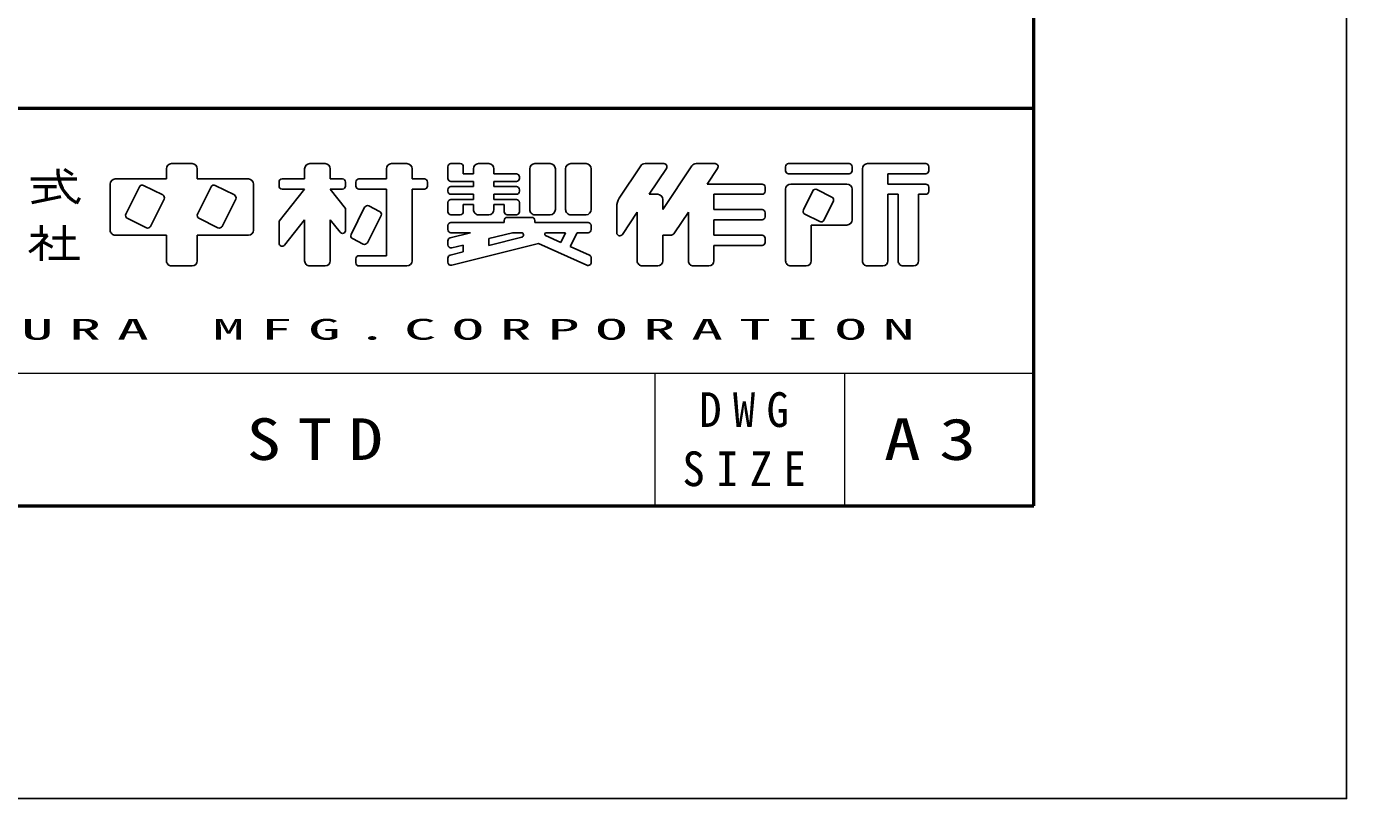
# Model space of a CAD drawing. Units: millimetres on the paper, enlarged 50 times. Extents: x -20075 to 825, y -773 to 14073.
# Drawn here: x -2658 to 825, y -773 to 1265 of the extents above; entities that cross this region are included whole.
import ezdxf

# ---------------------------------------------------------------- set-up
doc = ezdxf.new("R2010")
doc.units = ezdxf.units.MM
doc.header["$LTSCALE"] = 50
doc.layers.add('A3図枠', color=7, linetype='Continuous', lineweight=25)
doc.layers.add('線', color=2, linetype='Continuous', lineweight=25)
doc.layers.add('図面プロファイル', color=7, linetype='Continuous')
doc.styles.add('ＭＳ ゴシック', font='')
doc.styles.get('ＭＳ ゴシック').set_extended_font_data('MS Gothic')

msp = doc.modelspace()

# ---------------------------------------------------------------- linework, layer by layer
at = {"layer": 'A3図枠', "lineweight": 50}
for p, q in [((0, 0), (0, 13350)), ((-19250, 1050), (0, 1050)), ((-2535.93, 873.35), (-2557.98, 888.05)), ((-2646.55, 862.67), (-2525.05, 862.67)), ((-2639.8, 842.42), (-2579.05, 842.42)), ((-2606.05, 842.42), (-2606.05, 808.67)), ((-2644.43, 800.99), (-2567.67, 816.34)), ((-2619.55, 741.17), (-2619.55, 714.17)), ((-2558.8, 741.17), (-2558.8, 653.42)), ((-2646.55, 714.17), (-2602.56, 714.17)), ((-2617.02, 698.02), (-2589.81, 682.31)), ((-2589.17, 707.42), (-2528.42, 707.42)), ((-2619.55, 695.5), (-2619.55, 646.67)), ((-2599.3, 653.42), (-2518.3, 653.42)), ((-19250, 0), (0, 0))]:
    msp.add_line(p, q, dxfattribs=at)
at = {"layer": 'A3図枠'}
for p, q in [((-2288.8, 889.67), (-2288.8, 862.67)), ((-2275.3, 903.17), (-2221.3, 903.17)), ((-2207.8, 889.67), (-2207.8, 862.67)), ((-1924.3, 889.67), (-1924.3, 862.67)), ((-1910.8, 903.17), (-1870.3, 903.17)), ((-1856.8, 889.67), (-1856.8, 862.67)), ((-1708.3, 889.67), (-1708.3, 862.67)), ((-1694.8, 903.17), (-1654.3, 903.17)), ((-1640.8, 889.67), (-1640.8, 862.67)), ((-1546.3, 895.07), (-1546.3, 864.02)), ((-1538.2, 903.17), (-1513.9, 903.17)), ((-1505.8, 895.07), (-1505.8, 876.17)), ((-1505.8, 876.17), (-1478.8, 876.17)), ((-1478.8, 889.67), (-1478.8, 876.17)), ((-1438.3, 903.17), (-1465.3, 903.17)), ((-1424.8, 889.67), (-1424.8, 876.17)), ((-1424.8, 876.17), (-1365.4, 876.17)), ((-1330.3, 889.67), (-1330.3, 781.67)), ((-1316.8, 903.17), (-1276.3, 903.17)), ((-1262.8, 889.67), (-1262.8, 781.67)), ((-1235.8, 889.67), (-1235.8, 781.67)), ((-1222.3, 903.17), (-1181.8, 903.17)), ((-1168.3, 889.67), (-1168.3, 781.67)), ((-1094, 812.12), (-1037.31, 897.15)), ((-1026.07, 903.17), (-976.43, 903.17)), ((-1015.3, 822.17), (-969.69, 890.57)), ((-979.3, 781.67), (-902.31, 897.15)), ((-891.07, 903.17), (-841.43, 903.17)), ((-862.3, 849.17), (-834.69, 890.57)), ((-655.3, 895.07), (-655.3, 884.27)), ((-647.2, 903.17), (-487.9, 903.17)), ((-647.2, 876.17), (-487.9, 876.17)), ((-479.8, 895.07), (-479.8, 884.27)), ((-452.8, 889.67), (-452.8, 646.67)), ((-439.3, 903.17), (-285.4, 903.17)), ((-385.3, 876.17), (-385.3, 849.17)), ((-385.3, 876.17), (-285.4, 876.17)), ((-277.3, 895.07), (-277.3, 884.27)), ((-2437.3, 849.17), (-2437.3, 727.67)), ((-2423.8, 862.67), (-2288.8, 862.67)), ((-2359.92, 841.92), (-2395.88, 770.01)), ((-2298.74, 820.39), (-2349.05, 845.54)), ((-2207.8, 862.67), (-2072.8, 862.67)), ((-2170.92, 841.92), (-2206.88, 770.01)), ((-2109.74, 820.39), (-2160.05, 845.54)), ((-2059.3, 849.17), (-2059.3, 727.67)), ((-1991.8, 854.57), (-1991.8, 843.77)), ((-1983.7, 862.67), (-1924.3, 862.67)), ((-1856.8, 862.67), (-1824.4, 862.67)), ((-1816.3, 854.57), (-1816.3, 843.77)), ((-1789.3, 854.57), (-1789.3, 843.77)), ((-1781.2, 862.67), (-1708.3, 862.67)), ((-1640.8, 862.67), (-1608.4, 862.67)), ((-1600.3, 854.57), (-1600.3, 843.77)), ((-1538.2, 855.92), (-1478.8, 855.92)), ((-1538.2, 842.42), (-1478.8, 842.42)), ((-1478.8, 855.92), (-1478.8, 842.42)), ((-1424.8, 855.92), (-1365.4, 855.92)), ((-1424.8, 855.92), (-1424.8, 842.42)), ((-1424.8, 842.42), (-1365.4, 842.42)), ((-1357.3, 868.07), (-1357.3, 864.02)), ((-862.3, 849.17), (-717.4, 849.17)), ((-709.3, 841.07), (-709.3, 830.27)), ((-641.8, 849.17), (-493.3, 849.17)), ((-385.3, 849.17), (-285.4, 849.17)), ((-277.3, 841.07), (-277.3, 830.27)), ((-2331.08, 737.61), (-2295.12, 809.52)), ((-2142.08, 737.61), (-2106.12, 809.52)), ((-1924.3, 835.67), (-1991.8, 751.29)), ((-1983.7, 835.67), (-1924.3, 835.67)), ((-1856.8, 835.67), (-1816.3, 785.04)), ((-1856.8, 835.67), (-1824.4, 835.67)), ((-1781.2, 835.67), (-1708.3, 835.67)), ((-1708.3, 835.67), (-1708.3, 660.17)), ((-1640.8, 835.67), (-1640.8, 646.67)), ((-1640.8, 835.67), (-1608.4, 835.67)), ((-1546.3, 834.32), (-1546.3, 830.27)), ((-1538.2, 822.17), (-1478.8, 822.17)), ((-1538.2, 808.67), (-1478.8, 808.67)), ((-1478.8, 822.17), (-1478.8, 808.67)), ((-1424.8, 822.17), (-1365.4, 822.17)), ((-1424.8, 822.17), (-1424.8, 808.67)), ((-1424.8, 808.67), (-1365.4, 808.67)), ((-1357.3, 834.32), (-1357.3, 830.27)), ((-1015.3, 822.17), (-992.8, 822.17)), ((-979.3, 808.67), (-979.3, 781.67)), ((-844.3, 822.17), (-717.4, 822.17)), ((-844.3, 822.17), (-844.3, 781.67)), ((-655.3, 835.67), (-655.3, 646.67)), ((-583.32, 831.12), (-608.48, 780.81)), ((-572.45, 834.74), (-532.94, 814.99)), ((-529.32, 804.12), (-554.48, 753.81)), ((-479.8, 835.67), (-479.8, 754.67)), ((-385.3, 822.17), (-358.3, 822.17)), ((-385.3, 822.17), (-385.3, 646.67)), ((-358.3, 822.17), (-358.3, 646.67)), ((-304.3, 822.17), (-285.4, 822.17)), ((-304.3, 822.17), (-304.3, 646.67)), ((-1816.3, 785.04), (-1816.3, 727.13)), ((-1765.92, 787.92), (-1801.88, 716.01)), ((-1755.05, 791.54), (-1726.34, 777.19)), ((-1546.3, 800.57), (-1546.3, 776.27)), ((-1538.2, 768.17), (-1513.9, 768.17)), ((-1505.8, 795.17), (-1478.8, 795.17)), ((-1505.8, 795.17), (-1505.8, 776.27)), ((-1478.8, 795.17), (-1478.8, 781.67)), ((-1465.3, 768.17), (-1438.3, 768.17)), ((-1424.8, 795.17), (-1424.8, 781.67)), ((-1424.8, 795.17), (-1397.8, 795.17)), ((-1397.8, 795.17), (-1397.8, 776.27)), ((-1389.7, 768.17), (-1365.4, 768.17)), ((-1357.3, 800.57), (-1357.3, 776.27)), ((-1316.8, 768.17), (-1276.3, 768.17)), ((-1222.3, 768.17), (-1181.8, 768.17)), ((-1100.8, 789.65), (-1100.8, 720.67)), ((-1085.96, 716.17), (-1046.8, 774.92)), ((-1046.8, 774.92), (-1046.8, 646.67)), ((-948.29, 720.18), (-911.8, 774.92)), ((-911.8, 774.92), (-911.8, 646.67)), ((-844.3, 781.67), (-717.4, 781.67)), ((-709.3, 773.57), (-709.3, 762.77)), ((-604.85, 769.94), (-565.34, 750.19)), ((-2392.25, 759.14), (-2341.94, 733.99)), ((-2203.25, 759.14), (-2152.94, 733.99)), ((-1991.8, 751.29), (-1991.8, 693.38)), ((-1924.3, 754.67), (-1977.37, 688.32)), ((-1924.3, 754.67), (-1924.3, 646.67)), ((-1856.8, 754.67), (-1830.72, 722.07)), ((-1856.8, 754.67), (-1856.8, 646.67)), ((-1722.72, 766.32), (-1758.68, 694.41)), ((-1546.3, 739.82), (-1546.3, 729.02)), ((-1538.2, 747.92), (-1397.8, 747.92)), ((-1397.8, 753.32), (-1397.8, 747.92)), ((-1389.7, 761.42), (-1324.9, 761.42)), ((-1316.8, 753.32), (-1316.8, 747.92)), ((-1316.8, 747.92), (-1176.4, 747.92)), ((-1168.3, 739.82), (-1168.3, 729.02)), ((-844.3, 754.67), (-844.3, 714.17)), ((-844.3, 754.67), (-717.4, 754.67)), ((-587.8, 741.17), (-587.8, 646.67)), ((-587.8, 741.17), (-493.3, 741.17)), ((-2423.8, 714.17), (-2288.8, 714.17)), ((-2288.8, 714.17), (-2288.8, 646.67)), ((-2207.8, 714.17), (-2072.8, 714.17)), ((-2207.8, 714.17), (-2207.8, 646.67)), ((-1798.25, 705.14), (-1769.54, 690.79)), ((-1546.3, 699.76), (-1546.3, 688.63)), ((-1486.98, 720.92), (-1540.16, 707.62)), ((-1538.2, 720.92), (-1486.98, 720.92)), ((-1375.66, 720.92), (-1438.3, 705.26)), ((-1351.17, 708.95), (-1438.3, 687.17)), ((-1438.3, 705.26), (-1438.3, 687.17)), ((-1375.66, 720.92), (-1352.65, 720.92)), ((-1288.57, 713.16), (-1248.41, 695.32)), ((-1286.92, 720.92), (-1235.61, 720.92)), ((-1248.41, 695.32), (-1235.61, 720.92)), ((-1223.71, 684.34), (-1205.42, 720.92)), ((-1205.42, 720.92), (-1176.4, 720.92)), ((-979.3, 714.17), (-959.52, 714.17)), ((-979.3, 714.17), (-979.3, 646.67)), ((-844.3, 714.17), (-717.4, 714.17)), ((-709.3, 706.07), (-709.3, 695.27)), ((-1505.8, 670.29), (-1540.16, 661.7)), ((-1307.5, 692.03), (-1536.23, 634.85)), ((-1505.8, 688.38), (-1536.23, 680.77)), ((-1505.8, 688.38), (-1505.8, 670.29)), ((-1307.5, 692.03), (-1179.69, 635.23)), ((-1223.71, 684.34), (-1173.11, 661.85)), ((-844.3, 687.17), (-844.3, 646.67)), ((-844.3, 687.17), (-717.4, 687.17)), ((-2275.3, 633.17), (-2221.3, 633.17)), ((-1910.8, 633.17), (-1870.3, 633.17)), ((-1789.3, 652.07), (-1789.3, 641.27)), ((-1781.2, 660.17), (-1708.3, 660.17)), ((-1781.2, 633.17), (-1654.3, 633.17)), ((-1546.3, 653.84), (-1546.3, 642.71)), ((-1168.3, 654.45), (-1168.3, 642.63)), ((-1033.3, 633.17), (-992.8, 633.17)), ((-898.3, 633.17), (-857.8, 633.17)), ((-641.8, 633.17), (-601.3, 633.17)), ((-439.3, 633.17), (-398.8, 633.17)), ((-344.8, 633.17), (-317.8, 633.17))]:
    msp.add_line(p, q, dxfattribs=at)
at = {"layer": 'A3図枠', "color": 211, "lineweight": 13}
for p, q in [((-12125, 350), (0, 350)), ((-1000, 350), (-1000, 0))]:
    msp.add_line(p, q, dxfattribs=at)
at = {"layer": 'A3図枠', "lineweight": 13}
msp.add_line((-500, 350), (-500, 0), dxfattribs=at)
at = {"layer": 'A3図枠', "lineweight": 50}
for centre, radius, start, end in [((-2478.15, 884.72), 97.64, 177.09472, 240.51891), ((-2576.98, 840.23), 64.96, 321.42112, 334.8249), ((-2783, 861.31), 232.83, 304.87257, 320.80411)]:
    msp.add_arc(centre, radius, start, end, dxfattribs=at)
at = {"layer": 'A3図枠'}
for centre, radius, start, end in [((-2275.3, 889.67), 13.5, 89.99998, 179.99996), ((-2221.3, 889.67), 13.5, 0, 89.99998), ((-1910.8, 889.67), 13.5, 89.99998, 179.99996), ((-1870.3, 889.67), 13.5, 0, 89.99998), ((-1694.8, 889.67), 13.5, 89.99998, 179.99996), ((-1654.3, 889.67), 13.5, 0, 89.99998), ((-1538.2, 895.07), 8.1, 89.99998, 179.99996), ((-1513.9, 895.07), 8.1, 0, 89.99998), ((-1465.3, 889.67), 13.5, 89.99998, 179.99996), ((-1438.3, 889.67), 13.5, 0, 89.99998), ((-1365.4, 868.07), 8.1, 0, 89.99998), ((-1316.8, 889.67), 13.5, 89.99998, 179.99996), ((-1276.3, 889.67), 13.5, 0, 89.99998), ((-1222.3, 889.67), 13.5, 89.99998, 179.99996), ((-1181.8, 889.67), 13.5, 0, 89.99998), ((-1026.07, 889.67), 13.5, 89.99998, 146.30984), ((-976.43, 895.07), 8.1, 326.31015, 89.99998), ((-891.07, 889.67), 13.5, 89.99998, 146.3098), ((-841.43, 895.07), 8.1, 326.31003, 89.99998), ((-647.2, 895.07), 8.1, 89.99998, 179.99996), ((-647.2, 884.27), 8.1, 179.99998, 270.00002), ((-487.9, 895.07), 8.1, 0, 89.99998), ((-487.9, 884.27), 8.1, 270.00002, 0), ((-439.3, 889.67), 13.5, 89.99998, 179.99996), ((-285.4, 895.07), 8.1, 0, 89.99998), ((-285.4, 884.27), 8.1, 270.00002, 0), ((-2423.8, 849.17), 13.5, 89.99998, 179.99996), ((-2352.68, 838.3), 8.1, 63.43492, 153.435), ((-2163.68, 838.3), 8.1, 63.43492, 153.435), ((-2072.8, 849.17), 13.5, 0, 89.99998), ((-1983.7, 854.57), 8.1, 89.99998, 179.99996), ((-1983.7, 843.77), 8.1, 179.99998, 270.00002), ((-1824.4, 854.57), 8.1, 0, 89.99998), ((-1824.4, 843.77), 8.1, 270.00002, 0), ((-1781.2, 854.57), 8.1, 89.99998, 179.99996), ((-1781.2, 843.77), 8.1, 179.99998, 270.00002), ((-1608.4, 854.57), 8.1, 0, 89.99998), ((-1608.4, 843.77), 8.1, 270.00002, 0), ((-1538.2, 864.02), 8.1, 179.99998, 270.00002), ((-1538.2, 834.32), 8.1, 89.99998, 179.99996), ((-1365.4, 864.02), 8.1, 270.00002, 0), ((-1365.4, 834.32), 8.1, 0, 89.99998), ((-717.4, 841.07), 8.1, 0, 89.99998), ((-641.8, 835.67), 13.5, 89.99998, 179.99996), ((-493.3, 835.67), 13.5, 0, 89.99998), ((-285.4, 841.07), 8.1, 0, 89.99998), ((-2302.37, 813.14), 8.1, 333.4349, 63.43487), ((-2113.37, 813.14), 8.1, 333.4349, 63.43487), ((-1538.2, 830.27), 8.1, 179.99998, 270.00002), ((-1538.2, 800.57), 8.1, 89.99998, 179.99996), ((-1365.4, 830.27), 8.1, 270.00002, 0), ((-1365.4, 800.57), 8.1, 0, 89.99998), ((-1060.3, 789.65), 40.5, 146.30999, 179.99996), ((-992.8, 808.67), 13.5, 0, 89.99998), ((-717.4, 830.27), 8.1, 270.00002, 0), ((-576.08, 827.5), 8.1, 63.43447, 153.43474), ((-536.57, 807.74), 8.1, 333.43483, 63.43447), ((-285.4, 830.27), 8.1, 270.00002, 0), ((-2388.63, 766.39), 8.1, 153.43495, 243.43485), ((-2199.63, 766.39), 8.1, 153.43495, 243.43485), ((-1758.68, 784.3), 8.1, 63.43487, 153.43498), ((-1729.97, 769.94), 8.1, 333.43492, 63.43493), ((-1538.2, 776.27), 8.1, 179.99998, 270.00002), ((-1513.9, 776.27), 8.1, 270.00002, 0), ((-1465.3, 781.67), 13.5, 179.99998, 270.00002), ((-1438.3, 781.67), 13.5, 270.00002, 0), ((-1389.7, 776.27), 8.1, 179.99998, 270.00002), ((-1365.4, 776.27), 8.1, 270.00002, 0), ((-1316.8, 781.67), 13.5, 179.99998, 270.00002), ((-1276.3, 781.67), 13.5, 270.00002, 0), ((-1222.3, 781.67), 13.5, 179.99998, 270.00002), ((-1181.8, 781.67), 13.5, 270.00002, 0), ((-717.4, 773.57), 8.1, 0, 89.99998), ((-601.23, 777.19), 8.1, 153.43517, 243.43529), ((-2338.32, 741.23), 8.1, 243.43498, 333.43496), ((-2149.32, 741.23), 8.1, 243.43498, 333.43496), ((-1538.2, 739.82), 8.1, 89.99998, 179.99996), ((-1389.7, 753.32), 8.1, 89.99998, 179.99996), ((-1324.9, 753.32), 8.1, 0, 89.99998), ((-1176.4, 739.82), 8.1, 0, 89.99998), ((-717.4, 762.77), 8.1, 270.00002, 0), ((-561.72, 757.43), 8.1, 243.43534, 333.4349), ((-493.3, 754.67), 13.5, 270.00002, 0), ((-2423.8, 727.67), 13.5, 179.99998, 270.00002), ((-2072.8, 727.67), 13.5, 270.00002, 0), ((-1824.4, 727.13), 8.1, 218.65962, 0), ((-1794.63, 712.39), 8.1, 153.43487, 243.4348), ((-1538.2, 729.02), 8.1, 179.99998, 270.00002), ((-1538.2, 699.76), 8.1, 104.03614, 179.99996), ((-1352.65, 714.84), 6.08, 284.0365, 89.99998), ((-1286.92, 716.87), 4.05, 89.99998, 246.03817), ((-1176.4, 729.02), 8.1, 270.00002, 0), ((-1092.7, 720.67), 8.1, 179.99998, 326.30997), ((-959.52, 727.67), 13.5, 270.00002, 326.31002), ((-717.4, 706.07), 8.1, 0, 89.99998), ((-1983.7, 693.38), 8.1, 179.99998, 321.34037), ((-1765.92, 698.03), 8.1, 243.43487, 333.43498), ((-1538.2, 688.63), 8.1, 179.99998, 284.03612), ((-1176.4, 654.45), 8.1, 0, 66.03701), ((-717.4, 695.27), 8.1, 270.00002, 0), ((-2275.3, 646.67), 13.5, 179.99998, 270.00002), ((-2221.3, 646.67), 13.5, 270.00002, 0), ((-1910.8, 646.67), 13.5, 179.99998, 270.00002), ((-1870.3, 646.67), 13.5, 270.00002, 0), ((-1781.2, 652.07), 8.1, 89.99998, 179.99996), ((-1781.2, 641.27), 8.1, 179.99998, 270.00002), ((-1654.3, 646.67), 13.5, 270.00002, 0), ((-1538.2, 653.84), 8.1, 104.03614, 179.99996), ((-1538.2, 642.71), 8.1, 179.99998, 284.03612), ((-1176.4, 642.63), 8.1, 246.03699, 0), ((-1033.3, 646.67), 13.5, 179.99998, 270.00002), ((-992.8, 646.67), 13.5, 270.00002, 0), ((-898.3, 646.67), 13.5, 179.99998, 270.00002), ((-857.8, 646.67), 13.5, 270.00002, 0), ((-641.8, 646.67), 13.5, 179.99998, 270.00002), ((-601.3, 646.67), 13.5, 270.00002, 0), ((-439.3, 646.67), 13.5, 179.99998, 270.00002), ((-398.8, 646.67), 13.5, 270.00002, 0), ((-344.8, 646.67), 13.5, 179.99998, 270.00002), ((-317.8, 646.67), 13.5, 270.00002, 0)]:
    msp.add_arc(centre, radius, start, end, dxfattribs=at)
at = {"layer": '線', "color": 7}
msp.add_lwpolyline([(-20074.9, -773.06), (824.9, -773.06), (824.9, 14072.96), (-20074.9, 14072.96)], close=True, dxfattribs=at)

# ---------------------------------------------------------------- texts
at = {"layer": 'A3図枠', "color": 4, "style": 'ＭＳ ゴシック'}
for s, insert, char_height, attachment_point in [('\\T1.5;\\W2.25;NAKAMURA\\~MFG.CORPORATION', (-3303.14, 437.5), 54.99, 7), ('\\T1.5;\\W0.95;DWG', (-750, 253.12), 91.64, 5), ('\\T1.5;\\W1.3;A3', (-250, 175), 110, 5), ('\\T1.5;\\W0.95;SIZE', (-750, 96.87), 91.64, 5)]:
    msp.add_mtext(s, dxfattribs=dict(at, insert=insert, char_height=char_height, attachment_point=attachment_point))
at = {"layer": '図面プロファイル', "insert": (-1875, 175), "char_height": 110, "attachment_point": 5, "style": 'ＭＳ ゴシック'}
msp.add_mtext('\\T1.5;\\W1.2;STD', dxfattribs=at)

doc.saveas('drawing.dxf')
